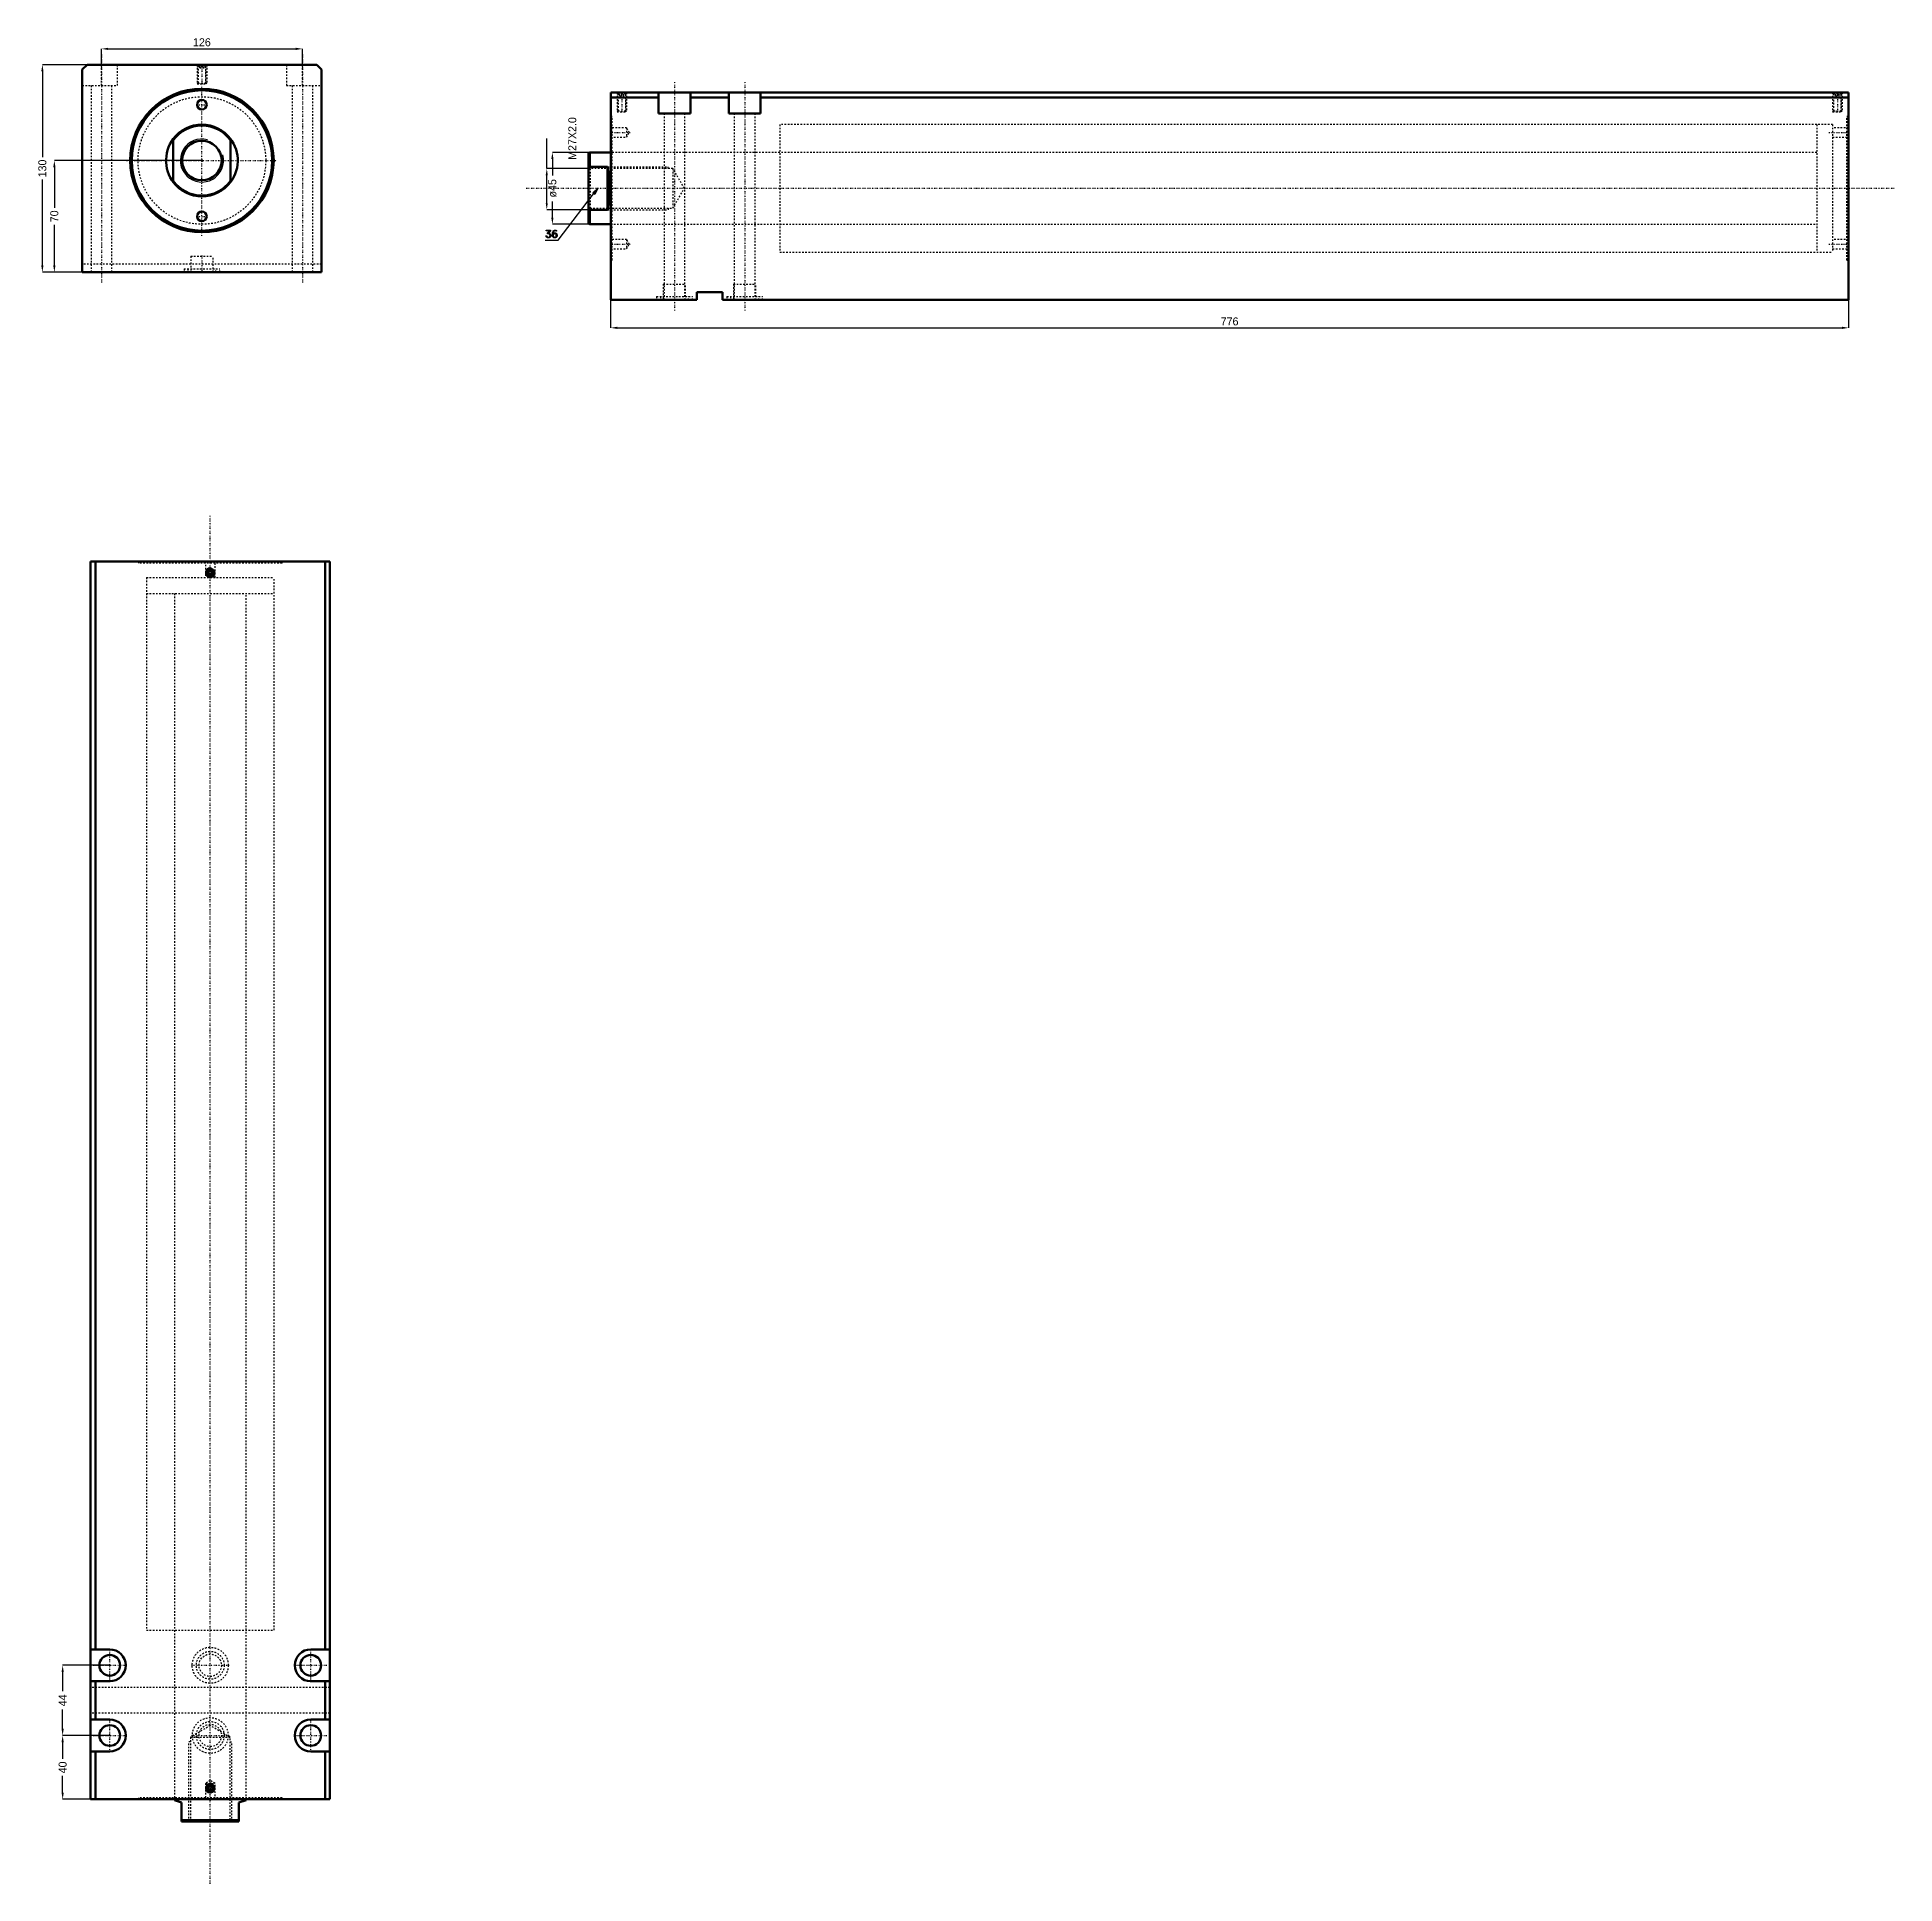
# Model space of a CAD drawing. Header units: millimetres. Extents: x -103 to 1061, y -1080 to 77.
import ezdxf

# ---------------------------------------------------------------- set-up
doc = ezdxf.new("R2010")
doc.units = ezdxf.units.MM
doc.linetypes.add('Center', pattern=[1.5, 0.45, -0.5, 0.05, -0.5])
doc.linetypes.add('Dashed', pattern=[2, 1, -1])
for name, color, linetype, lineweight in [('2d ConnectionPoints', 7, 'Continuous', 50), ('AM_0', 7, 'Continuous', 50), ('AM_5', 3, 'Continuous', 25), ('AM_7', 7, 'Center', 25), ('AM_9', 6, 'Dashed', 25)]:
    doc.layers.add(name, color=color, linetype=linetype, lineweight=lineweight)
doc.dimstyles.new('ISO-25', dxfattribs={"dimtxt": 2.5, "dimasz": 2.5, "dimexe": 1.25, "dimexo": 0.625, "dimtad": 1, "dimtxsty": 'Standard', "dimcen": 2.5, "dimadec": 0, "dimazin": 0, "dimtfac": 1, "dimtmove": 0, "dimatfit": 3, "dimfxl": 0, "dimarcsym": 0})

# ---------------------------------------------------------------- blocks, each defined once
blk = doc.blocks.new('1_JECX_MF_INLA_80_650_0_rod__0_in_JECX_MF_160_INLA_80_650_0__0')
at = {"layer": 'AM_0'}
for p, q in [((-18, -13.5), (-18, 13.5)), ((18, 13.5), (18, -13.5))]:
    blk.add_line(p, q, dxfattribs=at)
for points in [[(-18, 13.5), (-19.1, 11.9), (-20.1, 10.2), (-20.9, 8.4), (-21.5, 6.5), (-22, 4.6), (-22.3, 2.7), (-22.5, 0.7), (-22.5, -1.2), (-22.3, -3.2), (-21.9, -5.1), (-21.4, -7), (-20.7, -8.8), (-19.8, -10.6), (-18.8, -12.3), (-18, -13.5)], [(18, -13.5), (19.1, -11.9), (20.1, -10.2), (20.9, -8.4), (21.5, -6.5), (22, -4.6), (22.3, -2.7), (22.5, -0.7), (22.5, 1.2), (22.3, 3.2), (21.9, 5.1), (21.4, 7), (20.7, 8.8), (19.8, 10.6), (18.8, 12.3), (18, 13.5)]]:
    blk.add_lwpolyline(points, dxfattribs=at)
blk.add_circle((0, 0), 12.4, dxfattribs=at)
for radius, start, end in [(22.5, 36.8699, 143.1301), (22, 35.0968, 144.9032), (22, 215.0968, 324.9032), (22.5, 216.8699, 323.1301)]:
    blk.add_arc((0, 0), radius, start, end, dxfattribs=at)
at = {"layer": 'AM_5'}
blk.add_arc((0, 0), 13.5, 75, 15, dxfattribs=at)
blk = doc.blocks.new('2_JECX_MF_EXLA_80_650_0_body__0_in_JECX_MF_160_INLA_80_650_0__0')
at = {"layer": 'AM_0'}
for p, q in [((-72, 60), (-75, 57)), ((72, 60), (-72, 60)), ((75, 57), (72, 60)), ((-75, 57), (-75, -70)), ((75, -70), (75, 57)), ((-75, -70), (75, -70))]:
    blk.add_line(p, q, dxfattribs=at)
for centre, radius in [((0, 0), 45), ((0, 0), 44), ((0, 35), 3), ((0, -35), 3)]:
    blk.add_circle(centre, radius, dxfattribs=at)
at = {"layer": 'AM_5', "linetype": 'Dashed'}
for p, q in [((-3, 60), (-3, 48)), ((3, 60), (3, 48))]:
    blk.add_line(p, q, dxfattribs=at)
at = {"layer": 'AM_7'}
for p, q in [((-63, 66.5), (-63, -76.5)), ((0, 60.6), (0, 47.4)), ((63, 66.5), (63, -76.5)), ((0, -47.2), (0, 47.2)), ((-3.2, 35), (3.1, 35)), ((-47.2, 0), (47.2, 0)), ((-3.2, -35), (3.1, -35)), ((0, -59.5), (0, -70.5))]:
    blk.add_line(p, q, dxfattribs=at)
at = {"layer": 'AM_9'}
for p, q in [((-63, 47), (-63, 60)), ((-53, 47), (-53, 60)), ((-3, 60), (-2.5, 59.5)), ((-2.5, 59.5), (-2.5, 48.5)), ((-2.5, 59.5), (2.5, 59.5)), ((-1.9, 60), (-2.4, 59.5)), ((-2.4, 59.5), (2.4, 59.5)), ((-2.4, 59.5), (-2.4, 48)), ((-1.4, 58), (-1.4, 60)), ((-0.7, 58), (-0.7, 60)), ((0.7, 58), (0.7, 60)), ((1.4, 58), (1.4, 60)), ((2.4, 59.5), (1.9, 60)), ((2.4, 48), (2.4, 59.5)), ((2.5, 59.5), (3, 60)), ((2.5, 48.5), (2.5, 59.5)), ((53, 60), (53, 47)), ((63, 47), (63, 60)), ((-75, 47), (-53, 47)), ((-69.5, 47), (-69.5, -70)), ((-56.5, -70), (-56.5, 47)), ((-2.5, 48.5), (-3, 48)), ((-3, 48), (3, 48)), ((-2.5, 48.5), (2.5, 48.5)), ((-1.4, 58), (1.4, 58)), ((3, 48), (2.5, 48.5)), ((53, 47), (75, 47)), ((56.5, 47), (56.5, -70)), ((69.5, -70), (69.5, 47)), ((75, -65), (-75, -65)), ((-11.2, -67.9), (11.2, -67.9)), ((-11.2, -67.9), (-11.2, -70)), ((-8.8, -67.9), (-8.8, -70)), ((-7, -60), (7, -60)), ((-7, -60), (-7, -70)), ((7, -70), (7, -60)), ((8.8, -70), (8.8, -67.9)), ((11.2, -70), (11.2, -67.9))]:
    blk.add_line(p, q, dxfattribs=at)
blk.add_circle((0, 0), 40, dxfattribs=at)
blk = doc.blocks.new('*D3')
at = {"layer": 'AM_5', "color": 0, "lineweight": -2}
for p, q in [((-63, 60), (-63, 70)), ((-58.8, 70), (58.8, 70)), ((63, 60), (63, 70))]:
    blk.add_line(p, q, dxfattribs=at)
at = {"layer": 'AM_5', "color": 0}
for points in [[(-58.8, 70.7), (-58.8, 69.3), (-63, 70)], [(58.8, 69.3), (58.8, 70.7), (63, 70)]]:
    blk.add_solid(points, dxfattribs=at)
at = {"layer": 'Defpoints', "color": 0}
for p in [(63, 70), (-63, 60), (63, 60)]:
    blk.add_point(p, dxfattribs=at)
at = {"layer": 'AM_5', "color": 0, "insert": (0, 74.1), "char_height": 5, "attachment_point": 5}
blk.add_mtext('126', dxfattribs=at)
blk = doc.blocks.new('*D4')
at = {"layer": 'AM_5', "color": 0, "lineweight": -2}
for p, q in [((-72, 60), (-100, 60)), ((-100, 55.8), (-100, 2)), ((-100, -65.8), (-100, -12)), ((-75, -70), (-100, -70))]:
    blk.add_line(p, q, dxfattribs=at)
at = {"layer": 'AM_5', "color": 0}
for points in [[(-99.3, 55.8), (-100.7, 55.8), (-100, 60)], [(-100.7, -65.8), (-99.3, -65.8), (-100, -70)]]:
    blk.add_solid(points, dxfattribs=at)
at = {"layer": 'Defpoints', "color": 0}
for p in [(-72, 60), (-100, -70), (-75, -70)]:
    blk.add_point(p, dxfattribs=at)
at = {"layer": 'AM_5', "color": 0, "insert": (-100, -5), "char_height": 5, "attachment_point": 5, "rotation": 90}
blk.add_mtext('130', dxfattribs=at)
blk = doc.blocks.new('*D5')
at = {"layer": 'AM_5', "color": 0, "lineweight": -2}
for p, q in [((0, 0), (-92.5, 0)), ((-92.5, -4.2), (-92.5, -29.7)), ((-92.5, -65.8), (-92.5, -40.3)), ((-75, -70), (-92.5, -70))]:
    blk.add_line(p, q, dxfattribs=at)
at = {"layer": 'AM_5', "color": 0}
for points in [[(-91.8, -4.2), (-93.2, -4.2), (-92.5, 0)], [(-93.2, -65.8), (-91.8, -65.8), (-92.5, -70)]]:
    blk.add_solid(points, dxfattribs=at)
at = {"layer": 'Defpoints', "color": 0}
for p in [(0, 0), (-92.5, -70), (-75, -70)]:
    blk.add_point(p, dxfattribs=at)
at = {"layer": 'AM_5', "color": 0, "insert": (-92.5, -35), "char_height": 5, "attachment_point": 5, "rotation": 90}
blk.add_mtext('70', dxfattribs=at)
blk = doc.blocks.new('1_JECX_MF_INLA_80_650_0_rod__0_in_JECX_MF_160_INLA_80_650_0__4')
at = {"layer": 'AM_0'}
for p, q in [((-22.5, 0), (-22.5, -0.5)), ((22.5, -0.5), (22.5, 0)), ((-18, -2), (-22.5, -0.5)), ((-18, -14), (-18, -2)), ((22.5, -0.5), (18, -2)), ((18, -2), (18, -14)), ((-18, -13), (18, -13)), ((-18, -14), (18, -14))]:
    blk.add_line(p, q, dxfattribs=at)
at = {"layer": 'AM_5', "linetype": 'Dashed'}
for p, q in [((-13.5, -14), (-13.5, 36)), ((-12.4, 36), (-13.5, 36)), ((12.4, 36), (13.5, 36)), ((13.5, -14), (13.5, 36))]:
    blk.add_line(p, q, dxfattribs=at)
at = {"layer": 'AM_7'}
blk.add_line((0, -53), (0, 805), dxfattribs=at)
at = {"layer": 'AM_9'}
for p, q in [((-40, 766), (40, 766)), ((-40, 766), (-40, 756)), ((40, 756), (40, 766)), ((-40, 756), (40, 756)), ((-22.5, 756), (-22.5, 0)), ((22.5, 0), (22.5, 756)), ((0, 46.2), (-12.4, 39)), ((-12.4, 39), (12.4, 39)), ((-12.4, 39), (-12.4, -12.9)), ((12.4, 39), (0, 46.2)), ((12.4, -12.9), (12.4, 39)), ((-12.4, -12.9), (-13.5, -14)), ((-12.4, -12.9), (12.4, -12.9)), ((13.5, -14), (12.4, -12.9))]:
    blk.add_line(p, q, dxfattribs=at)
blk = doc.blocks.new('2_JECX_MF_EXLA_80_650_0_body__0_in_JECX_MF_160_INLA_80_650_0__4')
at = {"layer": 'AM_0'}
for p, q in [((75, 776), (-75, 776)), ((-75, 776), (-75, 0)), ((-72, 776), (-72, 94)), ((-0.7, 770.2), (-1.4, 769)), ((-1.4, 769), (-0.7, 767.8)), ((0.7, 770.2), (-0.7, 770.2)), ((1.4, 769), (0.7, 770.2)), ((0.7, 767.8), (1.4, 769)), ((72, 776), (72, 94)), ((75, 776), (75, 0)), ((-0.7, 767.8), (0.7, 767.8)), ((-63, 94), (-75, 94)), ((75, 94), (63, 94)), ((-75, 74), (-63, 74)), ((-72, 74), (-72, 50)), ((63, 74), (75, 74)), ((72, 74), (72, 50)), ((-63, 50), (-75, 50)), ((75, 50), (63, 50)), ((-75, 30), (-63, 30)), ((-72, 30), (-72, 0)), ((63, 30), (75, 30)), ((72, 30), (72, 0)), ((75, 0), (-75, 0)), ((-0.7, 8.3), (-1.4, 7)), ((-1.4, 7), (-0.7, 5.8)), ((0.7, 8.3), (-0.7, 8.3)), ((-0.7, 5.8), (0.7, 5.8)), ((1.4, 7), (0.7, 8.3)), ((0.7, 5.8), (1.4, 7))]:
    blk.add_line(p, q, dxfattribs=at)
for centre, radius in [((0, 769), 2.46), ((0, 769), 2.4), ((0, 769), 1.9), ((-63, 84), 6.5), ((63, 84), 6.5), ((-63, 40), 6.5), ((63, 40), 6.5), ((0, 7), 2.46), ((0, 7), 2.4), ((0, 7), 1.9)]:
    blk.add_circle(centre, radius, dxfattribs=at)
for centre, start, end in [((-63, 84), 270, 90), ((63, 84), 90, 270), ((-63, 40), 270, 90), ((63, 40), 90, 270)]:
    blk.add_arc(centre, 10, start, end, dxfattribs=at)
at = {"layer": 'AM_5'}
for centre in [(0, 769), (0, 7)]:
    blk.add_arc(centre, 3, 75, 15, dxfattribs=at)
at = {"layer": 'AM_7'}
for p, q in [((-3.2, 769), (3.1, 769)), ((-63, 73.5), (-63, 94.5)), ((63, 73.5), (63, 94.5)), ((-73.5, 84), (-52.5, 84)), ((-11.8, 84), (11.8, 84)), ((52.5, 84), (73.5, 84)), ((-63, 29.5), (-63, 50.5)), ((63, 29.5), (63, 50.5)), ((-73.5, 40), (-52.5, 40)), ((-11.8, 40), (11.8, 40)), ((52.5, 40), (73.5, 40)), ((-3.2, 7), (3.1, 7))]:
    blk.add_line(p, q, dxfattribs=at)
at = {"layer": 'AM_9'}
for p, q in [((-45, 776), (-45, 775)), ((45, 775), (-45, 775)), ((-44, 776), (-44, 775)), ((-3, 776), (-3, 766)), ((3, 766), (3, 776)), ((44, 775), (44, 776)), ((45, 775), (45, 776)), ((-40, 766), (40, 766)), ((-40, 766), (-40, 106)), ((40, 106), (40, 766)), ((-40, 106), (40, 106)), ((-22.5, 106), (-22.5, 0)), ((22.5, 0), (22.5, 106)), ((75, 70), (-75, 70)), ((75, 54), (-75, 54)), ((0, 11.7), (-3, 10)), ((3, 10), (0, 11.7)), ((45, 1), (-45, 1)), ((-45, 1), (-45, 0)), ((-44, 1), (-44, 0)), ((-3, 10), (3, 10)), ((-3, 10), (-3, 0)), ((3, 0), (3, 10)), ((44, 0), (44, 1)), ((45, 0), (45, 1))]:
    blk.add_line(p, q, dxfattribs=at)
for centre, radius in [((0, 84), 11.3), ((0, 84), 8.75), ((0, 84), 7), ((0, 40), 11.2), ((0, 40), 8.75), ((0, 40), 7)]:
    blk.add_circle(centre, radius, dxfattribs=at)
blk = doc.blocks.new('*D11')
at = {"layer": 'AM_5', "color": 0, "lineweight": -2}
for p, q in [((-57.8, -943.4), (-87.3, -943.4)), ((-87.3, -947.6), (-87.3, -959.7)), ((-87.3, -983.2), (-87.3, -971.1)), ((-57.8, -987.4), (-87.3, -987.4))]:
    blk.add_line(p, q, dxfattribs=at)
at = {"layer": 'AM_5', "color": 0}
for points in [[(-88, -947.6), (-86.6, -947.6), (-87.3, -943.4)], [(-88, -983.2), (-86.6, -983.2), (-87.3, -987.4)]]:
    blk.add_solid(points, dxfattribs=at)
at = {"layer": 'Defpoints', "color": 0}
for p in [(-87.3, -943.4), (-57.8, -943.4), (-57.8, -987.4)]:
    blk.add_point(p, dxfattribs=at)
at = {"layer": 'AM_5', "color": 0, "insert": (-87.3, -965.4), "char_height": 5, "attachment_point": 5, "rotation": 90}
blk.add_mtext('44', dxfattribs=at)
blk = doc.blocks.new('*D12')
at = {"layer": 'AM_5', "color": 0, "lineweight": -2}
for p, q in [((-57.8, -987.4), (-87.3, -987.4)), ((-87.3, -991.6), (-87.3, -1002.1)), ((-87.3, -1023.2), (-87.3, -1012.6)), ((-69.8, -1027.4), (-87.3, -1027.4))]:
    blk.add_line(p, q, dxfattribs=at)
at = {"layer": 'AM_5', "color": 0}
for points in [[(-88, -991.6), (-86.6, -991.6), (-87.3, -987.4)], [(-88, -1023.2), (-86.6, -1023.2), (-87.3, -1027.4)]]:
    blk.add_solid(points, dxfattribs=at)
at = {"layer": 'Defpoints', "color": 0}
for p in [(-57.8, -987.4), (-87.3, -1027.4), (-69.8, -1027.4)]:
    blk.add_point(p, dxfattribs=at)
at = {"layer": 'AM_5', "color": 0, "insert": (-87.3, -1007.4), "char_height": 5, "attachment_point": 5, "rotation": 90}
blk.add_mtext('40', dxfattribs=at)
blk = doc.blocks.new('1_JECX_MF_INLA_80_650_0_rod__0_in_JECX_MF_160_INLA_80_650_0__2')
at = {"layer": 'AM_0'}
for p, q in [((-13, 22.5), (-14, 22)), ((-14, 22), (-14, -22)), ((-13, 13.5), (-14, 12.6)), ((0, 22.5), (-13, 22.5)), ((-13, 22.5), (-13, 13.5)), ((-2, 13.5), (-13, 13.5)), ((-2, 13.5), (-2, -13.5)), ((-14, -12.6), (-13, -13.5)), ((-14, -22), (-13, -22.5)), ((-13, -13.5), (-2, -13.5)), ((-13, -13.5), (-13, -22.5)), ((-13, -22.5), (0, -22.5))]:
    blk.add_line(p, q, dxfattribs=at)
blk.add_lwpolyline([(-2, -13.5), (-1.6, -11.9), (-1.3, -10.2), (-1.1, -8.4), (-0.9, -6.5), (-0.7, -4.6), (-0.6, -2.7), (-0.5, -0.7), (-0.5, 1.2), (-0.6, 3.2), (-0.7, 5.1), (-0.9, 7), (-1.1, 8.8), (-1.4, 10.6), (-1.7, 12.3), (-2, 13.5)], dxfattribs=at)
at = {"layer": 'AM_5', "linetype": 'Dashed'}
for p, q in [((-14, 13.5), (36, 13.5)), ((36, 12.4), (36, 13.5)), ((-14, -13.5), (36, -13.5)), ((36, -12.4), (36, -13.5))]:
    blk.add_line(p, q, dxfattribs=at)
at = {"layer": 'AM_7'}
blk.add_line((-53, 0), (805, 0), dxfattribs=at)
at = {"layer": 'AM_9'}
for p, q in [((766, 40), (756, 40)), ((756, 40), (756, -40)), ((766, 40), (766, -40)), ((-12.9, 12.4), (-14, 13.5)), ((39, 12.4), (-12.9, 12.4)), ((-12.9, 12.4), (-12.9, -12.4)), ((756, 22.5), (0, 22.5)), ((46.2, 0), (39, 12.4)), ((39, 12.4), (39, -12.4)), ((39, -12.4), (46.2, 0)), ((-14, -13.5), (-12.9, -12.4)), ((-12.9, -12.4), (39, -12.4)), ((0, -22.5), (756, -22.5)), ((756, -40), (766, -40))]:
    blk.add_line(p, q, dxfattribs=at)
blk = doc.blocks.new('2_JECX_MF_EXLA_80_650_0_body__0_in_JECX_MF_160_INLA_80_650_0__2')
at = {"layer": 'AM_0'}
for p, q in [((0, -70), (0, 60)), ((776, 60), (0, 60)), ((30, 47), (30, 60)), ((50, 47), (50, 60)), ((74, 47), (74, 60)), ((94, 47), (94, 60)), ((776, -70), (776, 60)), ((30, 57), (0, 57)), ((30, 47), (50, 47)), ((74, 57), (50, 57)), ((74, 47), (94, 47)), ((776, 57), (94, 57)), ((70, -65), (54, -65)), ((54, -65), (54, -70)), ((70, -70), (70, -65)), ((54, -70), (0, -70)), ((776, -70), (70, -70))]:
    blk.add_line(p, q, dxfattribs=at)
at = {"layer": 'AM_5', "linetype": 'Dashed'}
for p, q in [((4, 60), (4, 48)), ((10, 60), (10, 48)), ((766, 60), (766, 48)), ((772, 60), (772, 48))]:
    blk.add_line(p, q, dxfattribs=at)
at = {"layer": 'AM_7'}
for p, q in [((7, 60.6), (7, 47.4)), ((40, 66.5), (40, -76.5)), ((84, 66.5), (84, -76.5)), ((769, 60.6), (769, 47.4)), ((-0.6, 35), (12.3, 35)), ((763.7, 35), (776.6, 35)), ((-0.6, -35), (12.3, -35)), ((763.7, -35), (776.6, -35))]:
    blk.add_line(p, q, dxfattribs=at)
at = {"layer": 'AM_9'}
for p, q in [((4, 60), (4.5, 59.5)), ((4.5, 59.5), (4.5, 48.5)), ((4.5, 59.5), (9.5, 59.5)), ((5.1, 60), (4.6, 59.5)), ((4.6, 59.5), (4.6, 48)), ((4.6, 59.5), (9.4, 59.5)), ((5.8, 58), (5.8, 60)), ((7, 58), (7, 60)), ((8.2, 58), (8.2, 60)), ((9.4, 59.5), (8.9, 60)), ((9.4, 48), (9.4, 59.5)), ((9.5, 59.5), (10, 60)), ((9.5, 48.5), (9.5, 59.5)), ((766, 60), (766.5, 59.5)), ((766.5, 59.5), (766.5, 48.5)), ((766.5, 59.5), (771.5, 59.5)), ((767.1, 60), (766.6, 59.5)), ((766.6, 59.5), (771.4, 59.5)), ((766.6, 59.5), (766.6, 48)), ((767.8, 58), (767.8, 60)), ((769, 58), (769, 60)), ((770.2, 58), (770.2, 60)), ((771.4, 59.5), (770.9, 60)), ((771.4, 48), (771.4, 59.5)), ((771.5, 59.5), (772, 60)), ((771.5, 48.5), (771.5, 59.5)), ((4.5, 48.5), (4, 48)), ((4, 48), (10, 48)), ((4.5, 48.5), (9.5, 48.5)), ((5.8, 58), (8.2, 58)), ((10, 48), (9.5, 48.5)), ((33.5, 47), (33.5, -70)), ((46.5, -70), (46.5, 47)), ((77.5, 47), (77.5, -70)), ((90.5, -70), (90.5, 47)), ((766.5, 48.5), (766, 48)), ((766, 48), (772, 48)), ((766.5, 48.5), (771.5, 48.5)), ((767.8, 58), (770.2, 58)), ((772, 48), (771.5, 48.5)), ((1, 45), (0, 45)), ((1, 44), (0, 44)), ((10, 38), (0, 38)), ((1, -45), (1, 45)), ((11.7, 35), (10, 38)), ((10, 38), (10, 32)), ((10, 32), (11.7, 35)), ((766, 40), (106, 40)), ((106, 40), (106, -40)), ((766, 40), (766, -40)), ((776, 38), (766, 38)), ((775, -45), (775, 45)), ((776, 45), (775, 45)), ((776, 44), (775, 44)), ((0, 32), (10, 32)), ((766, 32), (776, 32)), ((106, 22.5), (0, 22.5)), ((0, -22.5), (106, -22.5)), ((10, -32), (0, -32)), ((11.7, -35), (10, -32)), ((10, -32), (10, -38)), ((776, -32), (766, -32)), ((0, -38), (10, -38)), ((0, -44), (1, -44)), ((0, -45), (1, -45)), ((10, -38), (11.7, -35)), ((106, -40), (766, -40)), ((766, -38), (776, -38)), ((775, -44), (776, -44)), ((775, -45), (776, -45)), ((28.8, -67.9), (51.3, -67.9)), ((28.8, -67.9), (28.8, -70)), ((31.2, -67.9), (31.2, -70)), ((33, -60), (47, -60)), ((33, -60), (33, -70)), ((47, -70), (47, -60)), ((48.8, -70), (48.8, -67.9)), ((51.3, -70), (51.3, -67.9)), ((72.8, -67.9), (95.2, -67.9)), ((72.8, -67.9), (72.8, -70)), ((75.2, -67.9), (75.2, -70)), ((77, -60), (91, -60)), ((77, -60), (77, -70)), ((91, -70), (91, -60)), ((92.8, -70), (92.8, -67.9)), ((95.2, -70), (95.2, -67.9))]:
    blk.add_line(p, q, dxfattribs=at)
blk = doc.blocks.new('*D19')
at = {"layer": 'AM_5', "color": 0, "lineweight": -2}
for p, q in [((256.2, -87.4), (256.2, -104.9)), ((1032.2, -87.4), (1032.2, -104.9)), ((260.4, -104.9), (1028.1, -104.9))]:
    blk.add_line(p, q, dxfattribs=at)
at = {"layer": 'AM_5', "color": 0}
for points in [[(260.4, -104.2), (260.4, -105.6), (256.2, -104.9)], [(1028.1, -104.2), (1028.1, -105.6), (1032.2, -104.9)]]:
    blk.add_solid(points, dxfattribs=at)
at = {"layer": 'Defpoints', "color": 0}
for p in [(256.2, -87.4), (1032.2, -87.4), (1032.2, -104.9)]:
    blk.add_point(p, dxfattribs=at)
at = {"layer": 'AM_5', "color": 0, "insert": (644.2, -100.9), "char_height": 5, "attachment_point": 5}
blk.add_mtext('776', dxfattribs=at)
blk = doc.blocks.new('*D20')
at = {"layer": 'AM_5', "color": 0, "lineweight": -2}
for p, q in [((243.2, 5.1), (219.7, 5.1)), ((219.7, 0.9), (219.7, -9.3)), ((219.7, -35.8), (219.7, -25.6)), ((243.2, -39.9), (219.7, -39.9))]:
    blk.add_line(p, q, dxfattribs=at)
at = {"layer": 'AM_5', "color": 0}
for points in [[(219, 0.9), (220.4, 0.9), (219.7, 5.1)], [(219, -35.8), (220.4, -35.8), (219.7, -39.9)]]:
    blk.add_solid(points, dxfattribs=at)
at = {"layer": 'Defpoints', "color": 0}
for p in [(219.7, 5.1), (243.2, 5.1), (243.2, -39.9)]:
    blk.add_point(p, dxfattribs=at)
at = {"layer": 'AM_5', "color": 0, "insert": (219.7, -17.4), "char_height": 5, "attachment_point": 5, "rotation": 90}
blk.add_mtext('ø45', dxfattribs=at)
blk = doc.blocks.new('*D21')
at = {"layer": 'AM_5', "color": 0, "lineweight": -2}
for p, q in [((216.2, -5), (216.2, 13.8)), ((243.3, -5), (216.2, -5)), ((216.2, -26.8), (216.2, -9.2)), ((242.2, -30.9), (216.2, -30.9))]:
    blk.add_line(p, q, dxfattribs=at)
at = {"layer": 'AM_5', "color": 0}
for points in [[(215.5, -9.2), (216.8, -9.2), (216.2, -5)], [(215.5, -26.8), (216.8, -26.8), (216.2, -30.9)]]:
    blk.add_solid(points, dxfattribs=at)
at = {"layer": 'Defpoints', "color": 0}
for p in [(243.3, -5), (216.2, -30.9), (242.2, -30.9)]:
    blk.add_point(p, dxfattribs=at)
at = {"layer": 'AM_5', "color": 0, "insert": (232.2, 13.8), "char_height": 5, "attachment_point": 5, "rotation": 90}
blk.add_mtext('M27X2.0', dxfattribs=at)

msp = doc.modelspace()

# ---------------------------------------------------------------- linework, layer by layer
at = {"layer": '2d ConnectionPoints'}
for p in [(0, 0), (256.239, -17.442), (5.231, -1027.397)]:
    msp.add_point(p, dxfattribs=at)
at = {"layer": 'AM_5'}
for p, q in [((223.239, -49.942), (248.239, -17.442)), ((215.239, -49.942), (223.239, -49.942))]:
    msp.add_line(p, q, dxfattribs=at)
for points in [[(248.239, -17.442), (246.359, -21.253), (245.038, -20.236), (248.239, -17.442)], [(216.171, -47.135), (216.171, -47.135), (216.177, -47.246), (216.206, -47.4), (216.206, -47.4), (216.26, -47.542), (216.309, -47.629), (216.309, -47.629), (216.368, -47.71), (216.471, -47.816), (216.471, -47.816), (216.59, -47.905), (216.678, -47.954), (216.678, -47.954), (216.772, -47.995), (216.917, -48.04), (216.917, -48.04), (217.068, -48.064), (217.172, -48.068), (217.172, -48.068), (217.283, -48.064), (217.443, -48.039), (217.443, -48.039), (217.597, -47.994), (217.696, -47.953), (217.696, -47.953), (217.789, -47.903), (217.915, -47.813), (217.915, -47.813), (218.023, -47.706), (218.086, -47.625), (218.086, -47.625), (218.138, -47.537), (218.195, -47.396), (218.195, -47.396), (218.226, -47.243), (218.232, -47.135), (218.232, -47.135), (218.224, -46.982), (218.181, -46.769), (218.181, -46.769), (218.101, -46.579), (218.027, -46.464), (218.027, -46.464), (217.939, -46.36), (217.785, -46.224), (217.785, -46.224), (217.603, -46.112), (217.466, -46.052), (217.466, -46.052), (217.32, -46.002), (217.087, -45.948), (217.087, -45.948), (216.836, -45.919), (216.659, -45.913), (216.659, -45.458), (217.978, -44.165), (215.775, -44.165), (215.775, -43.729), (218.596, -43.729), (218.596, -44.184), (217.247, -45.517), (217.247, -45.517), (217.541, -45.585), (217.916, -45.732), (217.916, -45.732), (218.211, -45.933), (218.363, -46.097), (218.363, -46.097), (218.485, -46.28), (218.616, -46.577), (218.616, -46.577), (218.686, -46.903), (218.7, -47.135), (218.7, -47.135), (218.691, -47.304), (218.643, -47.538), (218.643, -47.538), (218.554, -47.751), (218.472, -47.881), (218.472, -47.881), (218.376, -48.001), (218.212, -48.156), (218.212, -48.156), (218.024, -48.284), (217.886, -48.354), (217.886, -48.354), (217.741, -48.412), (217.518, -48.474), (217.518, -48.474), (217.289, -48.507), (217.133, -48.513), (217.133, -48.513), (216.982, -48.507), (216.762, -48.474), (216.762, -48.474), (216.552, -48.413), (216.417, -48.356), (216.417, -48.356), (216.289, -48.287), (216.116, -48.16), (216.116, -48.16), (215.967, -48.005), (215.88, -47.886), (215.88, -47.886), (215.807, -47.756), (215.728, -47.543), (215.728, -47.543), (215.685, -47.306), (215.677, -47.135), (216.171, -47.135)], [(221.205, -48.481), (221.205, -48.481), (220.985, -48.471), (220.692, -48.417), (220.692, -48.417), (220.444, -48.318), (220.303, -48.226), (220.303, -48.226), (220.18, -48.116), (220.026, -47.924), (220.026, -47.924), (219.908, -47.699), (219.85, -47.53), (219.85, -47.53), (219.804, -47.347), (219.755, -47.044), (219.755, -47.044), (219.728, -46.708), (219.723, -46.466), (219.723, -46.466), (219.739, -45.968), (219.821, -45.306), (219.821, -45.306), (219.974, -44.744), (220.114, -44.425), (220.114, -44.425), (220.289, -44.158), (220.619, -43.869), (220.619, -43.869), (221.029, -43.714), (221.348, -43.684), (221.348, -43.684), (221.501, -43.689), (221.711, -43.712), (221.711, -43.712), (221.897, -43.757), (222.008, -43.798), (222.008, -43.798), (222.11, -43.846), (222.254, -43.93), (222.254, -43.93), (222.385, -44.028), (222.466, -44.1), (222.108, -44.392), (222.108, -44.392), (222.062, -44.339), (221.98, -44.267), (221.98, -44.267), (221.882, -44.205), (221.808, -44.17), (221.808, -44.17), (221.727, -44.14), (221.596, -44.108), (221.596, -44.108), (221.452, -44.09), (221.348, -44.087), (221.348, -44.087), (221.184, -44.1), (220.966, -44.167), (220.966, -44.167), (220.781, -44.291), (220.677, -44.405), (220.677, -44.405), (220.586, -44.537), (220.472, -44.75), (220.472, -44.75), (220.386, -44.983), (220.344, -45.148), (220.344, -45.148), (220.309, -45.321), (220.266, -45.594), (220.266, -45.594), (220.233, -45.882), (220.217, -46.082), (220.217, -46.082), (220.289, -45.943), (220.412, -45.759), (220.412, -45.759), (220.552, -45.608), (220.654, -45.525), (220.654, -45.525), (220.763, -45.457), (220.94, -45.382), (220.94, -45.382), (221.133, -45.343), (221.27, -45.335), (221.27, -45.335), (221.431, -45.344), (221.658, -45.391), (221.658, -45.391), (221.868, -45.48), (221.998, -45.561), (221.998, -45.561), (222.118, -45.657), (222.277, -45.824), (222.277, -45.824), (222.41, -46.017), (222.484, -46.16), (222.484, -46.16), (222.545, -46.312), (222.612, -46.547), (222.612, -46.547), (222.648, -46.792), (222.654, -46.96), (222.654, -46.96), (222.647, -47.135), (222.608, -47.383), (222.608, -47.383), (222.535, -47.612), (222.467, -47.755), (222.467, -47.755), (222.387, -47.887), (222.244, -48.062), (222.244, -48.062), (222.076, -48.209), (221.949, -48.291), (221.949, -48.291), (221.813, -48.359), (221.597, -48.433), (221.597, -48.433), (221.367, -48.473), (221.205, -48.481)], [(221.211, -48.071), (221.211, -48.071), (221.329, -48.066), (221.49, -48.036), (221.49, -48.036), (221.636, -47.98), (221.723, -47.928), (221.723, -47.928), (221.803, -47.867), (221.907, -47.757), (221.907, -47.757), (221.993, -47.628), (222.04, -47.53), (222.04, -47.53), (222.079, -47.425), (222.121, -47.255), (222.121, -47.255), (222.143, -47.071), (222.147, -46.94), (222.147, -46.94), (222.143, -46.818), (222.122, -46.644), (222.122, -46.644), (222.083, -46.481), (222.047, -46.378), (222.047, -46.378), (222.002, -46.282), (221.921, -46.154), (221.921, -46.154), (221.821, -46.044), (221.744, -45.982), (221.744, -45.982), (221.66, -45.929), (221.52, -45.872), (221.52, -45.872), (221.364, -45.841), (221.25, -45.835), (221.25, -45.835), (221.133, -45.842), (220.968, -45.874), (220.968, -45.874), (220.818, -45.935), (220.725, -45.991), (220.725, -45.991), (220.641, -46.058), (220.528, -46.175), (220.528, -46.175), (220.435, -46.313), (220.383, -46.416), (220.383, -46.416), (220.339, -46.525), (220.292, -46.7), (220.292, -46.7), (220.267, -46.887), (220.262, -47.018), (220.262, -47.018), (220.267, -47.138), (220.29, -47.307), (220.29, -47.307), (220.333, -47.465), (220.373, -47.563), (220.373, -47.563), (220.421, -47.654), (220.509, -47.776), (220.509, -47.776), (220.615, -47.878), (220.696, -47.937), (220.696, -47.937), (220.785, -47.985), (220.931, -48.038), (220.931, -48.038), (221.094, -48.066), (221.211, -48.071)]]:
    msp.add_lwpolyline(points, dxfattribs=at)

# ---------------------------------------------------------------- block references
for name, p in [('2_JECX_MF_EXLA_80_650_0_body__0_in_JECX_MF_160_INLA_80_650_0__0', (0, 0)), ('2_JECX_MF_EXLA_80_650_0_body__0_in_JECX_MF_160_INLA_80_650_0__2', (256.239, -17.442)), ('1_JECX_MF_INLA_80_650_0_rod__0_in_JECX_MF_160_INLA_80_650_0__0', (0, 0)), ('1_JECX_MF_INLA_80_650_0_rod__0_in_JECX_MF_160_INLA_80_650_0__2', (256.239, -17.442)), ('1_JECX_MF_INLA_80_650_0_rod__0_in_JECX_MF_160_INLA_80_650_0__4', (5.231, -1027.397)), ('2_JECX_MF_EXLA_80_650_0_body__0_in_JECX_MF_160_INLA_80_650_0__4', (5.231, -1027.397))]:
    msp.add_blockref(name, p)

# ---------------------------------------------------------------- dimensions: what is measured, and where the dimension line sits
for base, p1, p2, text, picture, middle in [((63, 70), (-63, 60), (63, 60), '126', '*D3', (0, 70)), ((1032.239, -104.942), (256.239, -87.442), (1032.239, -87.442), '776', '*D19', (644.239, -104.942))]:
    dim = msp.add_linear_dim(base=base, p1=p1, p2=p2, text=text, dimstyle='ISO-25', override={"dimtxt": 5, "dimasz": 4.166667, "dimexe": 0, "dimexo": 0, "dimgap": 1.5}, dxfattribs=at)
    dim.commit()
    dim.dimension.update_dxf_attribs({"geometry": picture, "text_midpoint": middle, "dimtype": 160})
for base, p1, p2, text, picture, middle in [((-100, -70), (-72, 60), (-75, -70), '130', '*D4', (-100, -5)), ((216.155, -30.942), (243.321, -5.024), (242.239, -30.942), 'M27X2.0', '*D21', (232.239, 13.809)), ((-92.5, -70), (0, 0), (-75, -70), '70', '*D5', (-92.5, -35)), ((219.739, 5.058), (243.239, -39.942), (243.239, 5.058), 'ø45', '*D20', (219.739, -17.442)), ((-87.269, -943.397), (-57.769, -987.397), (-57.769, -943.397), '44', '*D11', (-87.269, -965.397)), ((-87.269, -1027.397), (-57.769, -987.397), (-69.769, -1027.397), '40', '*D12', (-87.269, -1007.397))]:
    dim = msp.add_linear_dim(base=base, p1=p1, p2=p2, angle=90, text=text, dimstyle='ISO-25', override={"dimtxt": 5, "dimasz": 4.166667, "dimexe": 0, "dimexo": 0, "dimgap": 1.5}, dxfattribs=at)
    dim.commit()
    dim.dimension.update_dxf_attribs({"geometry": picture, "text_midpoint": middle, "dimtype": 160, "text_rotation": 90})

doc.saveas('drawing.dxf')
